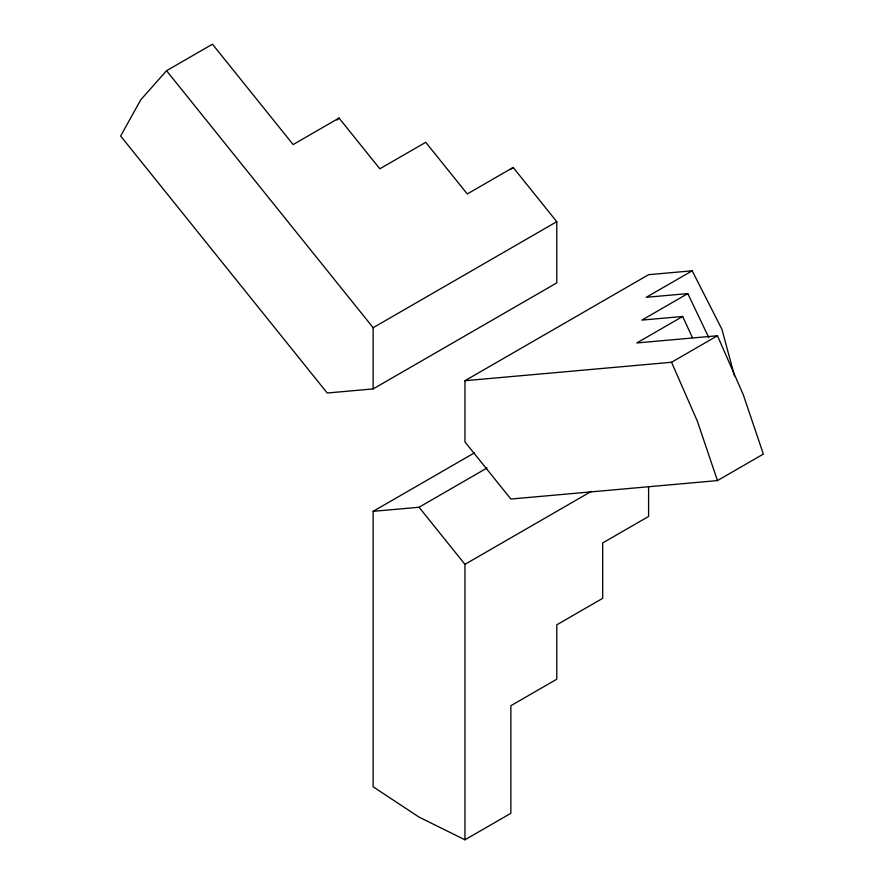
<?xml version="1.0" encoding="UTF-8"?>
<svg xmlns="http://www.w3.org/2000/svg" width="884" height="884" viewBox="0 0 884 884"><rect width="100%" height="100%" fill="white"/><g stroke="black" fill="none" stroke-linecap="round" stroke-linejoin="round"><path stroke-width="1.33" d="M166.546 70.709L140.744 99.815L120.644 136.014L327.224 393.015L373.136 388.916L556.776 282.891L556.776 221.685L513.184 167.463L467.271 193.961L425.745 142.302L379.833 168.8L339.047 118.058L293.134 144.567L212.458 44.2L166.546 70.709L373.136 327.699L373.136 388.916M337.113 120.036L339.047 118.058M511.051 169.187L513.184 167.463M373.136 327.699L556.776 221.685M692.426 337.71L682.68 316.461L636.778 342.959L717.454 335.754L743.256 394.662L763.356 454.078L717.454 480.587L510.864 499.04L464.951 441.923L464.951 380.717L648.591 274.692L692.183 270.802L721.941 329.334L734.494 375.833M692.183 270.802L646.27 297.3L687.796 293.599L708.791 337.611M687.796 293.599L641.894 320.096L682.68 316.461M648.591 486.708L648.591 516.444L602.678 542.953L602.678 598.324L556.776 624.833L556.776 679.221L510.864 705.719L510.864 813.291L464.951 839.8L419.049 817.103L373.136 786.793L373.136 511.339L474.498 452.818M373.136 511.339L419.049 507.239L487.018 468.001M464.951 380.717L671.542 362.263L717.454 335.754M464.951 839.8L464.951 564.346L591.352 491.371M419.049 507.239L464.951 564.346M671.542 362.263L697.354 421.171L717.454 480.587"/></g></svg>
